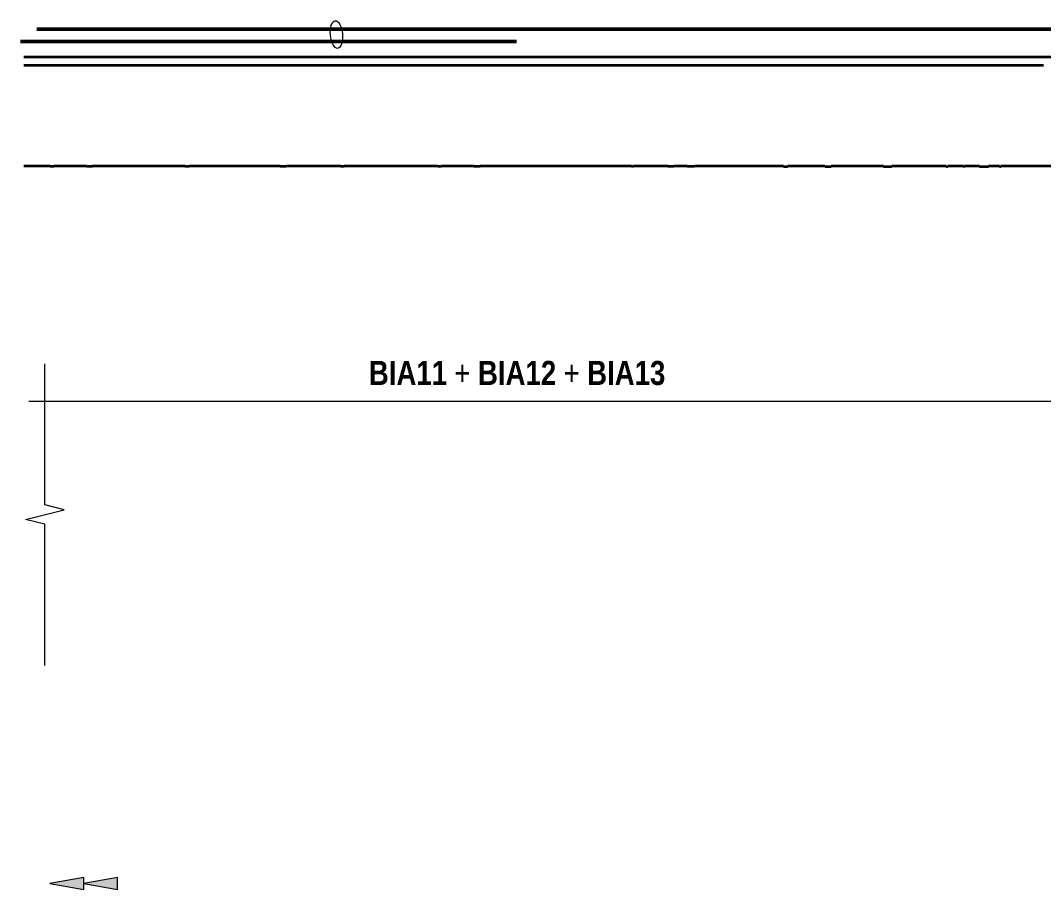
# Model space of a CAD drawing. Header units: metres. Extents: x 296 to 343, y 3 to 1213.
# Drawn here: x 325.12 to 327.241, y 1208.556 to 1210.358 of the extents above; entities that cross this region are included whole.
import ezdxf

# ---------------------------------------------------------------- set-up
doc = ezdxf.new("R2010")
doc.units = ezdxf.units.M
doc.linetypes.add('JacobsDash', pattern=[0.0045, 0.003, -0.0015])
for name, color, linetype, lineweight in [('A-ANNO-NOTE', 7, 'Continuous', 9), ('A-DETL', 7, 'Continuous', 13), ('A-DETL-GENF', 7, 'Continuous', 9), ('A-FLOR', 7, 'Continuous', 50), ('A-FLOR-HDLN', 7, 'JacobsDash', 18), ('G-ANNO-TEXT', 7, 'Continuous', 9)]:
    doc.layers.add(name, color=color, linetype=linetype, lineweight=lineweight)
doc.styles.add('Arial Narrow', font='ARIALN.TTF', dxfattribs={"height": 0.05})
doc.styles.add('Arial Narrow_B', font='ARIALNB.TTF', dxfattribs={"height": 0.05})

# ---------------------------------------------------------------- blocks, each defined once
blk = doc.blocks.new('CS_DET_BreakLine_ViewScale - CS_Std BreakLine-8623463-DRG-2873182 - PLAN - Dependent 1')
at = {"layer": 'A-DETL-GENF'}
for p, q in [((0.2628, 0.04), (0.2528, 0)), ((0.2828, -0.04), (0.2628, 0.04)), ((0.2528, 0), (-0.04, 0)), ((0.2928, 0), (0.2828, -0.04)), ((0.5855, 0), (0.2928, 0))]:
    blk.add_line(p, q, dxfattribs=at)
blk = doc.blocks.new('CS_Arrowhead - CS_Arrowhead-2458042-DRG-2873182 - PLAN - Dependent 1')
at = {"layer": 'A-ANNO-NOTE'}
blk.add_hatch(color=256, dxfattribs=at).paths.add_polyline_path([(0.0035, 0.00062), (0.0035, -0.00062), (0, 0)])
at = {"layer": 'A-ANNO-NOTE', "lineweight": 13}
for p, q in [((0.0035, 0.00062), (0, 0)), ((0, 0), (0.0035, -0.00062)), ((0.0035, -0.00062), (0.0035, 0.00062))]:
    blk.add_line(p, q, dxfattribs=at)

msp = doc.modelspace()

# ---------------------------------------------------------------- linework, layer by layer
at = {"layer": 'A-DETL', "lineweight": 50}
for p, q in [((325.1543, 1210.3401), (328.0575, 1210.3401)), ((325.1201, 1210.3151), (326.1483, 1210.3151))]:
    msp.add_line(p, q, dxfattribs=at)
at = {"layer": 'A-DETL'}
msp.add_line((327.8835, 1209.5678), (325.1375, 1209.5678), dxfattribs=at)
msp.add_ellipse((325.775, 1210.3292), major_axis=(-0.0025, 0.0286), ratio=0.434783, dxfattribs=at)
at = {"layer": 'A-FLOR', "color": 252, "lineweight": 35, "true_color": 0x888888}
for p, q in [((325.1817, 1210.056), (325.1901, 1210.056)), ((325.257, 1210.056), (325.2696, 1210.056)), ((325.4608, 1210.056), (325.47, 1210.056)), ((325.6586, 1210.056), (325.6711, 1210.056)), ((325.784, 1210.056), (325.7914, 1210.056)), ((325.9854, 1210.056), (325.9928, 1210.056)), ((326.0601, 1210.056), (326.0727, 1210.056)), ((326.3868, 1210.056), (326.3908, 1210.056)), ((326.4617, 1210.056), (326.4742, 1210.056)), ((326.5021, 1210.056), (326.5172, 1210.056)), ((326.7015, 1210.0559), (326.7107, 1210.0559)), ((326.788, 1210.0559), (326.8006, 1210.0559)), ((326.9093, 1210.0559), (326.9261, 1210.0559)), ((327.0391, 1210.0559), (327.0427, 1210.0559)), ((327.0748, 1210.0559), (327.0767, 1210.0559)), ((327.1079, 1210.0559), (327.1269, 1210.0559)), ((327.1495, 1210.0559), (327.152, 1210.0559))]:
    msp.add_line(p, q, dxfattribs=at)
for points in [[(325.1272, 1210.283), (325.1337, 1210.283), (325.1402, 1210.283), (325.1467, 1210.283)], [(325.1467, 1210.283), (325.1564, 1210.283), (325.166, 1210.283), (325.1756, 1210.283)], [(325.1844, 1210.283), (325.1969, 1210.283), (325.2094, 1210.283), (325.222, 1210.283)], [(325.222, 1210.283), (325.2303, 1210.283), (325.2387, 1210.283), (325.247, 1210.283)], [(325.2596, 1210.283), (325.2888, 1210.283), (325.3181, 1210.283), (325.3473, 1210.283)], [(325.3474, 1210.283), (325.3557, 1210.283), (325.3641, 1210.283), (325.3724, 1210.283)], [(325.385, 1210.283), (325.3975, 1210.283), (325.41, 1210.283), (325.4226, 1210.283)], [(325.4226, 1210.283), (325.435, 1210.283), (325.4474, 1210.283), (325.4598, 1210.283)], [(325.4978, 1210.283), (325.5062, 1210.283), (325.5145, 1210.283), (325.5229, 1210.283)], [(325.5354, 1210.283), (325.548, 1210.283), (325.5605, 1210.283), (325.573, 1210.283)], [(325.573, 1210.283), (325.5827, 1210.283), (325.5923, 1210.283), (325.602, 1210.283)], [(325.6106, 1210.283), (325.6315, 1210.283), (325.6524, 1210.283), (325.6733, 1210.283)], [(325.6859, 1210.283), (325.6984, 1210.283), (325.711, 1210.283), (325.7235, 1210.283)], [(325.7235, 1210.283), (325.7402, 1210.283), (325.7569, 1210.283), (325.7737, 1210.283)], [(325.7737, 1210.283), (325.782, 1210.283), (325.7904, 1210.283), (325.7987, 1210.283)], [(325.8113, 1210.283), (325.8362, 1210.283), (325.8612, 1210.283), (325.8862, 1210.283)], [(325.8865, 1210.283), (325.899, 1210.283), (325.9116, 1210.283), (325.9241, 1210.283)], [(325.9241, 1210.283), (325.9325, 1210.283), (325.9408, 1210.283), (325.9492, 1210.283)], [(325.9994, 1210.283), (326.009, 1210.283), (326.0187, 1210.283), (326.0283, 1210.283)], [(326.037, 1210.283), (326.0579, 1210.283), (326.0788, 1210.283), (326.0997, 1210.283)], [(326.1122, 1210.283), (326.1415, 1210.283), (326.1707, 1210.283), (326.2, 1210.283)], [(326.2376, 1210.283), (326.2501, 1210.283), (326.2627, 1210.2829), (326.2752, 1210.2829)], [(326.2752, 1210.2829), (326.2877, 1210.2829), (326.3001, 1210.2829), (326.3126, 1210.2829)], [(326.3128, 1210.2829), (326.3254, 1210.2829), (326.3379, 1210.2829), (326.3505, 1210.2829)], [(326.3505, 1210.2829), (326.3588, 1210.2829), (326.3672, 1210.2829), (326.3755, 1210.2829)], [(326.3881, 1210.2829), (326.4006, 1210.2829), (326.4132, 1210.2829), (326.4257, 1210.2829)], [(326.4257, 1210.2829), (326.4354, 1210.2829), (326.445, 1210.2829), (326.4547, 1210.2829)], [(326.5009, 1210.2829), (326.5093, 1210.2829), (326.5177, 1210.2829), (326.526, 1210.2829)], [(326.5386, 1210.2829), (326.5678, 1210.2829), (326.5971, 1210.2829), (326.6263, 1210.2829)], [(326.6263, 1210.2829), (326.6347, 1210.2829), (326.6431, 1210.2829), (326.6514, 1210.2829)], [(326.7392, 1210.2829), (326.7517, 1210.2829), (326.7643, 1210.2829), (326.7768, 1210.2829)], [(326.7768, 1210.2829), (326.7852, 1210.2829), (326.7936, 1210.2829), (326.8019, 1210.2829)], [(326.8521, 1210.2829), (326.8688, 1210.2829), (326.8855, 1210.2829), (326.9023, 1210.2829)], [(326.9023, 1210.2829), (326.911, 1210.2829), (326.9197, 1210.2829), (326.9284, 1210.2829)], [(327.0152, 1210.2829), (327.0277, 1210.2829), (327.0403, 1210.2829), (327.0528, 1210.2829)], [(327.0528, 1210.2829), (327.0612, 1210.2829), (327.0695, 1210.2829), (327.0779, 1210.2829)], [(327.0904, 1210.2829), (327.1154, 1210.2829), (327.1403, 1210.2829), (327.1653, 1210.2829)], [(327.1656, 1210.2829), (327.1781, 1210.2829), (327.1906, 1210.2829), (327.2032, 1210.2829)], [(325.1282, 1210.265), (325.1279, 1210.265), (325.1275, 1210.265), (325.1272, 1210.265)], [(325.1469, 1210.265), (325.1427, 1210.265), (325.1385, 1210.265), (325.1344, 1210.265)], [(325.197, 1210.265), (325.1929, 1210.265), (325.1887, 1210.265), (325.1846, 1210.265)], [(325.223, 1210.265), (325.2185, 1210.265), (325.214, 1210.265), (325.2096, 1210.265)], [(325.2723, 1210.265), (325.2688, 1210.265), (325.2653, 1210.265), (325.2618, 1210.265)], [(325.2973, 1210.265), (325.2932, 1210.265), (325.289, 1210.265), (325.2848, 1210.265)], [(325.36, 1210.265), (325.3529, 1210.265), (325.3459, 1210.265), (325.3388, 1210.265)], [(325.4353, 1210.265), (325.4288, 1210.265), (325.4223, 1210.265), (325.4158, 1210.265)], [(325.5546, 1210.265), (325.547, 1210.265), (325.5395, 1210.265), (325.5319, 1210.265)], [(325.5732, 1210.265), (325.569, 1210.265), (325.5648, 1210.265), (325.5606, 1210.265)], [(325.6349, 1210.265), (325.6263, 1210.265), (325.6177, 1210.265), (325.6092, 1210.265)], [(325.6493, 1210.265), (325.6448, 1210.265), (325.6404, 1210.265), (325.6359, 1210.265)], [(325.6986, 1210.265), (325.6947, 1210.265), (325.6908, 1210.265), (325.6869, 1210.265)], [(325.7237, 1210.265), (325.7195, 1210.265), (325.7153, 1210.265), (325.7111, 1210.265)], [(325.7863, 1210.265), (325.7793, 1210.265), (325.7723, 1210.265), (325.7653, 1210.265)], [(325.7989, 1210.265), (325.7964, 1210.265), (325.7939, 1210.265), (325.7914, 1210.265)], [(325.8616, 1210.265), (325.854, 1210.265), (325.8464, 1210.265), (325.8388, 1210.265)], [(325.8992, 1210.265), (325.893, 1210.265), (325.8868, 1210.265), (325.8806, 1210.265)], [(325.9336, 1210.265), (325.9263, 1210.265), (325.919, 1210.265), (325.9117, 1210.265)], [(326.0083, 1210.265), (326.0012, 1210.265), (325.9941, 1210.265), (325.987, 1210.265)], [(326.0497, 1210.265), (326.0449, 1210.265), (326.0401, 1210.265), (326.0353, 1210.265)], [(326.0757, 1210.265), (326.0712, 1210.265), (326.0667, 1210.265), (326.0622, 1210.265)], [(326.136, 1210.265), (326.1283, 1210.265), (326.1207, 1210.265), (326.113, 1210.265)], [(326.15, 1210.265), (326.1458, 1210.265), (326.1416, 1210.265), (326.1374, 1210.265)], [(326.2127, 1210.265), (326.2054, 1210.265), (326.1981, 1210.265), (326.1909, 1210.265)], [(326.2879, 1210.265), (326.2813, 1210.265), (326.2747, 1210.265), (326.268, 1210.265)], [(326.3255, 1210.265), (326.3193, 1210.265), (326.313, 1210.265), (326.3068, 1210.265)], [(326.3599, 1210.265), (326.3526, 1210.265), (326.3454, 1210.265), (326.3381, 1210.265)], [(326.4073, 1210.265), (326.3997, 1210.265), (326.3921, 1210.265), (326.3846, 1210.265)], [(326.4258, 1210.265), (326.4217, 1210.265), (326.4175, 1210.265), (326.4133, 1210.265)], [(326.502, 1210.265), (326.4975, 1210.265), (326.493, 1210.265), (326.4885, 1210.265)], [(326.5638, 1210.265), (326.556, 1210.265), (326.5482, 1210.265), (326.5404, 1210.265)], [(326.639, 1210.265), (326.6324, 1210.265), (326.6257, 1210.265), (326.619, 1210.265)], [(326.7101, 1210.265), (326.6927, 1210.265), (326.6754, 1210.265), (326.6581, 1210.265)], [(326.7519, 1210.2649), (326.7476, 1210.265), (326.7432, 1210.265), (326.7389, 1210.265)], [(326.7863, 1210.2649), (326.779, 1210.2649), (326.7717, 1210.2649), (326.7644, 1210.2649)], [(326.8337, 1210.2649), (326.8274, 1210.2649), (326.8211, 1210.2649), (326.8148, 1210.2649)], [(326.8522, 1210.2649), (326.8481, 1210.2649), (326.8439, 1210.2649), (326.8397, 1210.2649)], [(326.915, 1210.2649), (326.9078, 1210.2649), (326.9007, 1210.2649), (326.8936, 1210.2649)], [(326.9526, 1210.2649), (326.9445, 1210.2649), (326.9365, 1210.2649), (326.9284, 1210.2649)], [(326.9983, 1210.2649), (326.9908, 1210.2649), (326.9833, 1210.2649), (326.9758, 1210.2649)], [(327.0279, 1210.2649), (327.0228, 1210.2649), (327.0177, 1210.2649), (327.0127, 1210.2649)], [(327.1088, 1210.2649), (327.1027, 1210.2649), (327.0966, 1210.2649), (327.0906, 1210.2649)], [(327.1783, 1210.2649), (327.1739, 1210.2649), (327.1696, 1210.2649), (327.1653, 1210.2649)], [(327.2033, 1210.2649), (327.1991, 1210.2649), (327.195, 1210.2649), (327.1908, 1210.2649)], [(325.1756, 1210.0561), (325.167, 1210.0561), (325.1584, 1210.0561), (325.1498, 1210.0561)], [(325.2319, 1210.0561), (325.218, 1210.0561), (325.204, 1210.0561), (325.1901, 1210.0561)], [(325.3651, 1210.0561), (325.3585, 1210.0561), (325.352, 1210.0561), (325.3454, 1210.0561)], [(325.4327, 1210.0561), (325.4185, 1210.0561), (325.4043, 1210.0561), (325.3901, 1210.0561)], [(325.508, 1210.0561), (325.4953, 1210.0561), (325.4827, 1210.0561), (325.4701, 1210.0561)], [(325.5738, 1210.056), (325.5674, 1210.056), (325.561, 1210.056), (325.5546, 1210.056)], [(325.6335, 1210.056), (325.6193, 1210.056), (325.6051, 1210.056), (325.5909, 1210.056)], [(325.7087, 1210.056), (325.6972, 1210.056), (325.6856, 1210.056), (325.674, 1210.056)], [(325.7718, 1210.056), (325.7649, 1210.056), (325.758, 1210.056), (325.7511, 1210.056)], [(325.8462, 1210.056), (325.8279, 1210.056), (325.8097, 1210.056), (325.7914, 1210.056)], [(325.9095, 1210.056), (325.8965, 1210.056), (325.8834, 1210.056), (325.8703, 1210.056)], [(325.9741, 1210.056), (325.9669, 1210.056), (325.9597, 1210.056), (325.9526, 1210.056)], [(326.035, 1210.056), (326.021, 1210.056), (326.0069, 1210.056), (325.9928, 1210.056)], [(326.1103, 1210.056), (326.098, 1210.056), (326.0857, 1210.056), (326.0734, 1210.056)], [(326.1772, 1210.056), (326.169, 1210.056), (326.1609, 1210.056), (326.1527, 1210.056)], [(326.3111, 1210.056), (326.2991, 1210.056), (326.287, 1210.056), (326.275, 1210.056)], [(326.3707, 1210.056), (326.3657, 1210.056), (326.3606, 1210.056), (326.3556, 1210.056)], [(326.4366, 1210.056), (326.423, 1210.056), (326.4095, 1210.056), (326.3959, 1210.056)], [(326.502, 1210.056), (326.4936, 1210.056), (326.4851, 1210.056), (326.4766, 1210.056)], [(326.6374, 1210.056), (326.6239, 1210.056), (326.6103, 1210.056), (326.5968, 1210.056)], [(326.7015, 1210.056), (326.694, 1210.056), (326.6866, 1210.056), (326.6792, 1210.056)], [(326.7629, 1210.056), (326.7485, 1210.056), (326.7342, 1210.056), (326.7198, 1210.056)], [(326.8382, 1210.056), (326.8259, 1210.056), (326.8135, 1210.056), (326.8011, 1210.056)], [(326.9092, 1210.056), (326.8998, 1210.056), (326.8904, 1210.056), (326.881, 1210.056)], [(326.943, 1210.056), (326.9381, 1210.056), (326.9333, 1210.056), (326.9284, 1210.056)], [(326.981, 1210.056), (326.9753, 1210.056), (326.9695, 1210.056), (326.9638, 1210.056)], [(327.035, 1210.056), (327.0256, 1210.056), (327.0162, 1210.056), (327.0067, 1210.056)], [(327.0705, 1210.056), (327.063, 1210.056), (327.0556, 1210.056), (327.0481, 1210.056)], [(327.1078, 1210.056), (327.1016, 1210.056), (327.0955, 1210.056), (327.0893, 1210.056)], [(327.1446, 1210.056), (327.1392, 1210.056), (327.1338, 1210.056), (327.1285, 1210.056)], [(327.1653, 1210.056), (327.165, 1210.056), (327.1648, 1210.056), (327.1645, 1210.056)], [(327.219, 1210.056), (327.2146, 1210.056), (327.2103, 1210.056), (327.206, 1210.056)]]:
    msp.add_open_spline(points, degree=3, dxfattribs=at)
for points, knots in [([(325.4602, 1210.283), (325.4659, 1210.283), (325.4785, 1210.283), (325.491, 1210.283), (325.4978, 1210.283)], [-0.0630454, -0.0630454, -0.0630454, -0.0630454, -0.0625, -0.061856009, -0.061856009, -0.061856009, -0.061856009]), ([(325.9617, 1210.283), (325.965, 1210.283), (325.9775, 1210.283), (325.9901, 1210.283), (325.9994, 1210.283)], [-0.047184724, -0.047184724, -0.047184724, -0.047184724, -0.046875, -0.045995403, -0.045995403, -0.045995403, -0.045995403]), ([(326.2, 1210.283), (326.2062, 1210.283), (326.2145, 1210.283), (326.2229, 1210.283), (326.2251, 1210.283)], [-0.0396510706, -0.0396510706, -0.0396510706, -0.0396510706, -0.0390625, -0.0388580492, -0.0388580492, -0.0388580492, -0.0388580492]), ([(326.4633, 1210.2829), (326.4641, 1210.2829), (326.4766, 1210.2829), (326.4892, 1210.2829), (326.5009, 1210.2829)], [-0.031324145, -0.031324145, -0.031324145, -0.031324145, -0.03125, -0.030134925, -0.030134925, -0.030134925, -0.030134925]), ([(326.664, 1210.2829), (326.6802, 1210.2829), (326.7052, 1210.2829), (326.7302, 1210.2829), (326.7389, 1210.2829)], [-0.024980217, -0.024980217, -0.024980217, -0.024980217, -0.0234375, -0.022610469, -0.022610469, -0.022610469, -0.022610469]), ([(326.8145, 1210.2829), (326.8217, 1210.2829), (326.8343, 1210.2829), (326.8468, 1210.2829), (326.8521, 1210.2829)], [-0.020222233, -0.020222233, -0.020222233, -0.020222233, -0.01953125, -0.019032663, -0.019032663, -0.019032663, -0.019032663]), ([(326.9399, 1210.2829), (326.9466, 1210.2829), (326.9675, 1210.2829), (326.9884, 1210.2829), (327.0026, 1210.2829)], [-0.016256961, -0.016256961, -0.016256961, -0.016256961, -0.015625, -0.014274385, -0.014274385, -0.014274385, -0.014274385]), ([(327.2032, 1210.2829), (327.2044, 1210.2829), (327.2128, 1210.2829), (327.2211, 1210.2829), (327.2282, 1210.2829)], [-0.0079302141, -0.0079302141, -0.0079302141, -0.0079302141, -0.0078125, -0.0071371927, -0.0071371927, -0.0071371927, -0.0071371927]), ([(327.2407, 1210.2829), (327.25, 1210.2829), (327.2625, 1210.2829), (327.2751, 1210.2829), (327.2783, 1210.2829)], [-0.006740734, -0.006740734, -0.006740734, -0.006740734, -0.005859375, -0.005551493, -0.005551493, -0.005551493, -0.005551493]), ([(325.5072, 1210.265), (325.4973, 1210.265), (325.4798, 1210.265), (325.4622, 1210.265), (325.4546, 1210.265)], [0.061563097, 0.061563097, 0.061563097, 0.061563097, 0.0625, 0.063228115, 0.063228115, 0.063228115, 0.063228115]), ([(325.9809, 1210.265), (325.9779, 1210.265), (325.9703, 1210.265), (325.9628, 1210.265), (325.9583, 1210.265)], [0.0465824152, 0.0465824152, 0.0465824152, 0.0465824152, 0.046875, 0.0472988042, 0.0472988042, 0.0472988042, 0.0472988042]), ([(326.2252, 1210.265), (326.2231, 1210.265), (326.2206, 1210.265), (326.2181, 1210.265), (326.2178, 1210.265)], [0.0388580492, 0.0388580492, 0.0388580492, 0.0388580492, 0.0390625, 0.0390921959, 0.0390921959, 0.0390921959, 0.0390921959]), ([(326.476, 1210.265), (326.4726, 1210.265), (326.4681, 1210.265), (326.4636, 1210.265), (326.4625, 1210.265)], [0.0309278351, 0.0309278351, 0.0309278351, 0.0309278351, 0.03125, 0.0313562219, 0.0313562219, 0.0313562219, 0.0313562219]), ([(327.2221, 1210.2649), (327.2171, 1210.2649), (327.2108, 1210.2649), (327.2046, 1210.2649), (327.2033, 1210.2649)], [0.0073364926, 0.0073364926, 0.0073364926, 0.0073364926, 0.0078125, 0.0079302141, 0.0079302141, 0.0079302141, 0.0079302141]), ([(325.3072, 1210.0561), (325.3015, 1210.0561), (325.2892, 1210.0561), (325.2769, 1210.0561), (325.2703, 1210.0561)], [0.068253968, 0.068253968, 0.068253968, 0.068253968, 0.068796069, 0.069419682, 0.069419682, 0.069419682, 0.069419682]), ([(326.2358, 1210.056), (326.2313, 1210.056), (326.2175, 1210.056), (326.2037, 1210.056), (326.1943, 1210.056)], [0.038888889, 0.038888889, 0.038888889, 0.038888889, 0.039312039, 0.040199938, 0.040199938, 0.040199938, 0.040199938]), ([(326.5699, 1210.056), (326.5577, 1210.056), (326.5401, 1210.056), (326.5226, 1210.056), (326.5172, 1210.056)], [0.028324599, 0.028324599, 0.028324599, 0.028324599, 0.029484029, 0.029990034, 0.029990034, 0.029990034, 0.029990034])]:
    msp.add_open_spline(points, degree=3, knots=knots, dxfattribs=at)
at = {"layer": 'A-FLOR-HDLN', "color": 252, "lineweight": 35, "true_color": 0x888888}
for points in [[(325.1756, 1210.283), (325.1785, 1210.283), (325.1814, 1210.283), (325.1843, 1210.283)], [(325.247, 1210.283), (325.2512, 1210.283), (325.2554, 1210.283), (325.2595, 1210.283)], [(325.3724, 1210.283), (325.3766, 1210.283), (325.3807, 1210.283), (325.3849, 1210.283)], [(325.4599, 1210.283), (325.46, 1210.283), (325.46, 1210.283), (325.4601, 1210.283)], [(325.5229, 1210.283), (325.527, 1210.283), (325.5312, 1210.283), (325.5354, 1210.283)], [(325.602, 1210.283), (325.6049, 1210.283), (325.6077, 1210.283), (325.6106, 1210.283)], [(325.6733, 1210.283), (325.6775, 1210.283), (325.6817, 1210.283), (325.6858, 1210.283)], [(325.7987, 1210.283), (325.8029, 1210.283), (325.8071, 1210.283), (325.8112, 1210.283)], [(325.8862, 1210.283), (325.8863, 1210.283), (325.8864, 1210.283), (325.8865, 1210.283)], [(325.9492, 1210.283), (325.9534, 1210.283), (325.9575, 1210.283), (325.9617, 1210.283)], [(326.0284, 1210.283), (326.0312, 1210.283), (326.0341, 1210.283), (326.0369, 1210.283)], [(326.0997, 1210.283), (326.1038, 1210.283), (326.108, 1210.283), (326.1122, 1210.283)], [(326.2251, 1210.283), (326.2292, 1210.283), (326.2334, 1210.283), (326.2376, 1210.283)], [(326.3126, 1210.2829), (326.3127, 1210.2829), (326.3127, 1210.2829), (326.3128, 1210.2829)], [(326.3755, 1210.2829), (326.3797, 1210.2829), (326.3839, 1210.2829), (326.388, 1210.2829)], [(326.4547, 1210.2829), (326.4576, 1210.2829), (326.4604, 1210.2829), (326.4633, 1210.2829)], [(326.526, 1210.2829), (326.5302, 1210.2829), (326.5343, 1210.2829), (326.5385, 1210.2829)], [(326.6514, 1210.2829), (326.6556, 1210.2829), (326.6597, 1210.2829), (326.6639, 1210.2829)], [(326.739, 1210.2829), (326.739, 1210.2829), (326.7391, 1210.2829), (326.7391, 1210.2829)], [(326.8019, 1210.2829), (326.8061, 1210.2829), (326.8102, 1210.2829), (326.8144, 1210.2829)], [(326.9285, 1210.2829), (326.9323, 1210.2829), (326.936, 1210.2829), (326.9398, 1210.2829)], [(327.0026, 1210.2829), (327.0068, 1210.2829), (327.011, 1210.2829), (327.0151, 1210.2829)], [(327.1653, 1210.2829), (327.1654, 1210.2829), (327.1655, 1210.2829), (327.1655, 1210.2829)], [(327.2282, 1210.2829), (327.2324, 1210.2829), (327.2365, 1210.2829), (327.2407, 1210.2829)], [(325.1343, 1210.265), (325.1323, 1210.265), (325.1303, 1210.265), (325.1283, 1210.265)], [(325.1845, 1210.265), (325.172, 1210.265), (325.1594, 1210.265), (325.1469, 1210.265)], [(325.2095, 1210.265), (325.2054, 1210.265), (325.2012, 1210.265), (325.197, 1210.265)], [(325.2618, 1210.265), (325.2489, 1210.265), (325.2359, 1210.265), (325.223, 1210.265)], [(325.2848, 1210.265), (325.2806, 1210.265), (325.2764, 1210.265), (325.2723, 1210.265)], [(325.3387, 1210.265), (325.3249, 1210.265), (325.3111, 1210.265), (325.2973, 1210.265)], [(325.4158, 1210.265), (325.3972, 1210.265), (325.3786, 1210.265), (325.3601, 1210.265)], [(325.4545, 1210.265), (325.4481, 1210.265), (325.4417, 1210.265), (325.4353, 1210.265)], [(325.5319, 1210.265), (325.5237, 1210.265), (325.5155, 1210.265), (325.5073, 1210.265)], [(325.5606, 1210.265), (325.5586, 1210.265), (325.5566, 1210.265), (325.5546, 1210.265)], [(325.6091, 1210.265), (325.5972, 1210.265), (325.5852, 1210.265), (325.5732, 1210.265)], [(325.6358, 1210.265), (325.6355, 1210.265), (325.6352, 1210.265), (325.6349, 1210.265)], [(325.6869, 1210.265), (325.6744, 1210.265), (325.6619, 1210.265), (325.6494, 1210.265)], [(325.7111, 1210.265), (325.7069, 1210.265), (325.7027, 1210.265), (325.6986, 1210.265)], [(325.7652, 1210.265), (325.7514, 1210.265), (325.7375, 1210.265), (325.7237, 1210.265)], [(325.7914, 1210.265), (325.7897, 1210.265), (325.7881, 1210.265), (325.7864, 1210.265)], [(325.8388, 1210.265), (325.8255, 1210.265), (325.8122, 1210.265), (325.7989, 1210.265)], [(325.8805, 1210.265), (325.8742, 1210.265), (325.8679, 1210.265), (325.8616, 1210.265)], [(325.9117, 1210.265), (325.9075, 1210.265), (325.9034, 1210.265), (325.8992, 1210.265)], [(325.9582, 1210.265), (325.95, 1210.265), (325.9418, 1210.265), (325.9336, 1210.265)], [(325.9869, 1210.265), (325.9849, 1210.265), (325.983, 1210.265), (325.981, 1210.265)], [(326.0352, 1210.265), (326.0262, 1210.265), (326.0173, 1210.265), (326.0083, 1210.265)], [(326.0622, 1210.265), (326.058, 1210.265), (326.0538, 1210.265), (326.0497, 1210.265)], [(326.113, 1210.265), (326.1006, 1210.265), (326.0881, 1210.265), (326.0757, 1210.265)], [(326.1374, 1210.265), (326.1369, 1210.265), (326.1365, 1210.265), (326.136, 1210.265)], [(326.1908, 1210.265), (326.1772, 1210.265), (326.1636, 1210.265), (326.15, 1210.265)], [(326.2178, 1210.265), (326.2161, 1210.265), (326.2144, 1210.265), (326.2127, 1210.265)], [(326.268, 1210.265), (326.2537, 1210.265), (326.2395, 1210.265), (326.2252, 1210.265)], [(326.3067, 1210.265), (326.3005, 1210.265), (326.2942, 1210.265), (326.288, 1210.265)], [(326.338, 1210.265), (326.3339, 1210.265), (326.3297, 1210.265), (326.3255, 1210.265)], [(326.3845, 1210.265), (326.3763, 1210.265), (326.3682, 1210.265), (326.36, 1210.265)], [(326.4133, 1210.265), (326.4113, 1210.265), (326.4093, 1210.265), (326.4073, 1210.265)], [(326.4624, 1210.265), (326.4502, 1210.265), (326.438, 1210.265), (326.4258, 1210.265)], [(326.4885, 1210.265), (326.4843, 1210.265), (326.4802, 1210.265), (326.476, 1210.265)], [(326.5403, 1210.265), (326.5276, 1210.265), (326.5148, 1210.265), (326.5021, 1210.265)], [(326.619, 1210.265), (326.6006, 1210.265), (326.5822, 1210.265), (326.5638, 1210.265)], [(326.658, 1210.265), (326.6517, 1210.265), (326.6454, 1210.265), (326.6391, 1210.265)], [(326.7644, 1210.2649), (326.7602, 1210.2649), (326.7561, 1210.2649), (326.7519, 1210.2649)], [(326.8147, 1210.2649), (326.8052, 1210.2649), (326.7958, 1210.2649), (326.7863, 1210.2649)], [(326.8936, 1210.2649), (326.8798, 1210.2649), (326.866, 1210.2649), (326.8522, 1210.2649)], [(326.9284, 1210.2649), (326.9239, 1210.2649), (326.9195, 1210.2649), (326.915, 1210.2649)], [(327.0126, 1210.2649), (327.0079, 1210.2649), (327.0031, 1210.2649), (326.9983, 1210.2649)], [(327.1652, 1210.2649), (327.1464, 1210.2649), (327.1276, 1210.2649), (327.1088, 1210.2649)], [(327.1908, 1210.2649), (327.1866, 1210.2649), (327.1824, 1210.2649), (327.1783, 1210.2649)], [(327.2408, 1210.2649), (327.2346, 1210.2649), (327.2284, 1210.2649), (327.2221, 1210.2649)], [(325.1497, 1210.0561), (325.1422, 1210.0561), (325.1347, 1210.0561), (325.1272, 1210.0561)], [(325.1817, 1210.0561), (325.1797, 1210.0561), (325.1777, 1210.0561), (325.1756, 1210.0561)], [(325.257, 1210.0561), (325.2486, 1210.0561), (325.2403, 1210.0561), (325.2319, 1210.0561)], [(325.2703, 1210.0561), (325.2701, 1210.0561), (325.2698, 1210.0561), (325.2696, 1210.0561)], [(325.3454, 1210.0561), (325.3326, 1210.0561), (325.3199, 1210.0561), (325.3072, 1210.0561)], [(325.3901, 1210.0561), (325.3818, 1210.0561), (325.3734, 1210.0561), (325.3651, 1210.0561)], [(325.4607, 1210.0561), (325.4514, 1210.0561), (325.442, 1210.0561), (325.4327, 1210.0561)], [(325.5545, 1210.056), (325.539, 1210.056), (325.5235, 1210.056), (325.508, 1210.0561)], [(325.5908, 1210.056), (325.5852, 1210.056), (325.5795, 1210.056), (325.5738, 1210.056)], [(325.6586, 1210.056), (325.6502, 1210.056), (325.6418, 1210.056), (325.6335, 1210.056)], [(325.6739, 1210.056), (325.673, 1210.056), (325.6721, 1210.056), (325.6711, 1210.056)], [(325.7511, 1210.056), (325.737, 1210.056), (325.7229, 1210.056), (325.7087, 1210.056)], [(325.784, 1210.056), (325.78, 1210.056), (325.7759, 1210.056), (325.7719, 1210.056)], [(325.8703, 1210.056), (325.8623, 1210.056), (325.8543, 1210.056), (325.8463, 1210.056)], [(325.9853, 1210.056), (325.9816, 1210.056), (325.9779, 1210.056), (325.9741, 1210.056)], [(326.0601, 1210.056), (326.0517, 1210.056), (326.0434, 1210.056), (326.035, 1210.056)], [(326.0734, 1210.056), (326.0732, 1210.056), (326.0729, 1210.056), (326.0727, 1210.056)], [(326.1526, 1210.056), (326.1385, 1210.056), (326.1244, 1210.056), (326.1103, 1210.056)], [(326.1943, 1210.056), (326.1886, 1210.056), (326.1829, 1210.056), (326.1772, 1210.056)], [(326.2749, 1210.056), (326.2619, 1210.056), (326.2488, 1210.056), (326.2358, 1210.056)], [(326.3556, 1210.056), (326.3408, 1210.056), (326.3259, 1210.056), (326.3111, 1210.056)], [(326.3864, 1210.056), (326.3812, 1210.056), (326.3759, 1210.056), (326.3707, 1210.056)], [(326.3867, 1210.056), (326.3866, 1210.056), (326.3865, 1210.056), (326.3864, 1210.056)], [(326.3959, 1210.056), (326.3942, 1210.056), (326.3925, 1210.056), (326.3908, 1210.056)], [(326.4617, 1210.056), (326.4533, 1210.056), (326.445, 1210.056), (326.4366, 1210.056)], [(326.4765, 1210.056), (326.4758, 1210.056), (326.475, 1210.056), (326.4743, 1210.056)], [(326.5967, 1210.056), (326.5878, 1210.056), (326.5789, 1210.056), (326.57, 1210.056)], [(326.6791, 1210.056), (326.6652, 1210.056), (326.6513, 1210.056), (326.6374, 1210.056)], [(326.7198, 1210.056), (326.7167, 1210.056), (326.7137, 1210.056), (326.7107, 1210.056)], [(326.788, 1210.056), (326.7796, 1210.056), (326.7713, 1210.056), (326.7629, 1210.056)], [(326.8011, 1210.056), (326.8009, 1210.056), (326.8008, 1210.056), (326.8006, 1210.056)], [(326.9284, 1210.056), (326.9276, 1210.056), (326.9269, 1210.056), (326.9261, 1210.056)], [(326.9638, 1210.056), (326.9569, 1210.056), (326.95, 1210.056), (326.9431, 1210.056)], [(327.0391, 1210.056), (327.0378, 1210.056), (327.0364, 1210.056), (327.0351, 1210.056)], [(327.048, 1210.056), (327.0463, 1210.056), (327.0445, 1210.056), (327.0427, 1210.056)], [(327.0747, 1210.056), (327.0734, 1210.056), (327.072, 1210.056), (327.0706, 1210.056)], [(327.1284, 1210.056), (327.1279, 1210.056), (327.1275, 1210.056), (327.127, 1210.056)], [(327.1495, 1210.056), (327.1479, 1210.056), (327.1462, 1210.056), (327.1446, 1210.056)], [(327.206, 1210.056), (327.1924, 1210.056), (327.1789, 1210.056), (327.1653, 1210.056)]]:
    msp.add_open_spline(points, degree=3, dxfattribs=at)
for points, knots in [([(327.0779, 1210.2829), (327.0797, 1210.2829), (327.0839, 1210.2829), (327.0881, 1210.2829), (327.0904, 1210.2829)], [-0.0118953212, -0.0118953212, -0.0118953212, -0.0118953212, -0.01171875, -0.0115004627, -0.0115004627, -0.0115004627, -0.0115004627]), ([(326.7389, 1210.265), (326.7302, 1210.265), (326.7206, 1210.265), (326.711, 1210.265), (326.7101, 1210.265)], [0.0226168086, 0.0226168086, 0.0226168086, 0.0226168086, 0.0234375, 0.0235258512, 0.0235258512, 0.0235258512, 0.0235258512]), ([(326.8397, 1210.2649), (326.8386, 1210.2649), (326.8366, 1210.2649), (326.8346, 1210.2649), (326.8337, 1210.2649)], [0.0194305084, 0.0194305084, 0.0194305084, 0.0194305084, 0.01953125, 0.0196183337, 0.0196183337, 0.0196183337, 0.0196183337]), ([(326.9757, 1210.2649), (326.9705, 1210.2649), (326.9628, 1210.2649), (326.9551, 1210.2649), (326.9526, 1210.2649)], [0.0151290585, 0.0151290585, 0.0151290585, 0.0151290585, 0.015625, 0.0158604282, 0.0158604282, 0.0158604282, 0.0158604282]), ([(327.0905, 1210.2649), (327.0882, 1210.2649), (327.0673, 1210.2649), (327.0464, 1210.2649), (327.0279, 1210.2649)], [0.011500542, 0.011500542, 0.011500542, 0.011500542, 0.01171875, 0.013481364, 0.013481364, 0.013481364, 0.013481364]), ([(325.9525, 1210.056), (325.9389, 1210.056), (325.9246, 1210.056), (325.9102, 1210.056), (325.9095, 1210.056)], [0.047846333, 0.047846333, 0.047846333, 0.047846333, 0.049140049, 0.049206349, 0.049206349, 0.049206349, 0.049206349]), ([(326.881, 1210.056), (326.8687, 1210.056), (326.8544, 1210.056), (326.8402, 1210.056), (326.8382, 1210.056)], [0.018489554, 0.018489554, 0.018489554, 0.018489554, 0.01965602, 0.01984127, 0.01984127, 0.01984127, 0.01984127]), ([(327.0067, 1210.056), (327.0043, 1210.056), (326.9958, 1210.056), (326.9872, 1210.056), (326.9811, 1210.056)], [0.0145163499, 0.0145163499, 0.0145163499, 0.0145163499, 0.0147420147, 0.0153251395, 0.0153251395, 0.0153251395, 0.0153251395]), ([(327.0893, 1210.056), (327.0853, 1210.056), (327.0811, 1210.056), (327.0769, 1210.056), (327.0768, 1210.056)], [0.0119047619, 0.0119047619, 0.0119047619, 0.0119047619, 0.0122850123, 0.0123007649, 0.0123007649, 0.0123007649, 0.0123007649]), ([(327.1645, 1210.056), (327.1613, 1210.056), (327.1572, 1210.056), (327.153, 1210.056), (327.152, 1210.056)], [0.0095238095, 0.0095238095, 0.0095238095, 0.0095238095, 0.0098280098, 0.0099194844, 0.0099194844, 0.0099194844, 0.0099194844]), ([(327.281, 1210.056), (327.2778, 1210.056), (327.2616, 1210.056), (327.241, 1210.056), (327.2235, 1210.056), (327.219, 1210.056)], [0.00583594, 0.00583594, 0.00583594, 0.00583594, 0.006142506, 0.007371007, 0.007799904, 0.007799904, 0.007799904, 0.007799904])]:
    msp.add_open_spline(points, degree=3, knots=knots, dxfattribs=at)

# ---------------------------------------------------------------- block references
at = {"layer": 'A-ANNO-NOTE', "xscale": 20, "yscale": 20, "zscale": 20}
for p in [(325.1811, 1208.5682), (325.2511, 1208.5682)]:
    msp.add_blockref('CS_Arrowhead - CS_Arrowhead-2458042-DRG-2873182 - PLAN - Dependent 1', p, dxfattribs=at)
at = {"layer": 'A-DETL-GENF', "rotation": 269.9999999999845}
msp.add_blockref('CS_DET_BreakLine_ViewScale - CS_Std BreakLine-8623463-DRG-2873182 - PLAN - Dependent 1', (325.1708, 1209.6064), dxfattribs=at)

# ---------------------------------------------------------------- texts
at = {"layer": 'G-ANNO-TEXT', "insert": (325.8422, 1209.6524), "char_height": 0.05, "attachment_point": 1, "style": 'Arial Narrow_B', "bg_fill": 3, "box_fill_scale": 1, "bg_fill_color": 256, "bg_fill_transparency": 0}
msp.add_mtext('BIA11', dxfattribs=at)

# ---------------------------------------------------------------- next in the draw order: texts
at = {"layer": 'G-ANNO-TEXT', "insert": (326.0036, 1209.6524), "char_height": 0.05, "attachment_point": 1, "style": 'Arial Narrow', "bg_fill": 3, "box_fill_scale": 1, "bg_fill_color": 256, "bg_fill_transparency": 0}
msp.add_mtext(' + ', dxfattribs=at)

# ---------------------------------------------------------------- next in the draw order: texts
at = {"layer": 'G-ANNO-TEXT', "insert": (326.0684, 1209.6524), "char_height": 0.05, "attachment_point": 1, "style": 'Arial Narrow_B', "bg_fill": 3, "box_fill_scale": 1, "bg_fill_color": 256, "bg_fill_transparency": 0}
msp.add_mtext('BIA12', dxfattribs=at)

# ---------------------------------------------------------------- next in the draw order: texts
at = {"layer": 'G-ANNO-TEXT', "insert": (326.2298, 1209.6524), "char_height": 0.05, "attachment_point": 1, "style": 'Arial Narrow', "bg_fill": 3, "box_fill_scale": 1, "bg_fill_color": 256, "bg_fill_transparency": 0}
msp.add_mtext(' + ', dxfattribs=at)

# ---------------------------------------------------------------- next in the draw order: texts
at = {"layer": 'G-ANNO-TEXT', "insert": (326.2946, 1209.6524), "char_height": 0.05, "attachment_point": 1, "style": 'Arial Narrow_B', "bg_fill": 3, "box_fill_scale": 1, "bg_fill_color": 256, "bg_fill_transparency": 0}
msp.add_mtext('BIA13', dxfattribs=at)

doc.saveas('drawing.dxf')
